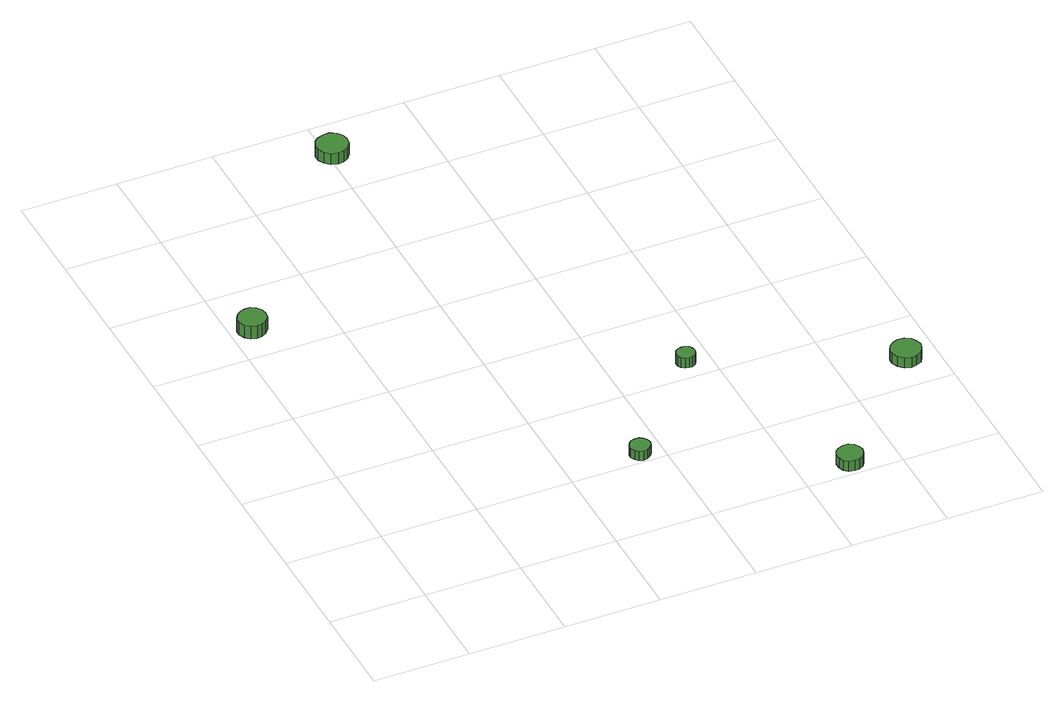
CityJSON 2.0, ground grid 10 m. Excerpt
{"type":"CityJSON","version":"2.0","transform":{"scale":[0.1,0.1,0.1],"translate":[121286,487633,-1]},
"CityObjects":{
"tree1":{"type":"SolitaryVegetationObject","attributes":{"function":"something"},"geometry":[{"type":"MultiSurface","lod":"1","boundaries":[[[0,1,2,3,4,5,6,7,8,9,10,11,12,13,14]],[[15,16,17,18,19,20,21,22,23,24,25,26,27,28,29]],[[0,29,28,1]],[[1,28,27,2]],[[2,27,26,3]],[[3,26,25,4]],[[4,25,24,5]],[[5,24,23,6]],[[6,23,22,7]],[[7,22,21,8]],[[8,21,20,9]],[[9,20,19,10]],[[10,19,18,11]],[[11,18,17,12]],[[12,17,16,13]],[[13,16,15,14]],[[14,15,29,0]]]}]},
"tree2":{"type":"SolitaryVegetationObject","attributes":{"function":"something"},"geometry":[{"type":"MultiSurface","lod":"1","boundaries":[[[30,31,32,33,34,35,36,37,38,39,40,41,42,43,44]],[[45,46,47,48,49,50,51,52,53,54,55,56,57,58,59]],[[30,59,58,31]],[[31,58,57,32]],[[32,57,56,33]],[[33,56,55,34]],[[34,55,54,35]],[[35,54,53,36]],[[36,53,52,37]],[[37,52,51,38]],[[38,51,50,39]],[[39,50,49,40]],[[40,49,48,41]],[[41,48,47,42]],[[42,47,46,43]],[[43,46,45,44]],[[44,45,59,30]]]}]},
"tree3":{"type":"SolitaryVegetationObject","attributes":{"function":"something"},"geometry":[{"type":"MultiSurface","lod":"1","boundaries":[[[60,61,62,63,64,65,66,67,68,69,70,71,72,73,74]],[[75,76,77,78,79,80,81,82,83,84,85,86,87,88,89]],[[60,89,88,61]],[[61,88,87,62]],[[62,87,86,63]],[[63,86,85,64]],[[64,85,84,65]],[[65,84,83,66]],[[66,83,82,67]],[[67,82,81,68]],[[68,81,80,69]],[[69,80,79,70]],[[70,79,78,71]],[[71,78,77,72]],[[72,77,76,73]],[[73,76,75,74]],[[74,75,89,60]]]}]},
"tree4":{"type":"SolitaryVegetationObject","attributes":{"function":"something"},"geometry":[{"type":"MultiSurface","lod":"1","boundaries":[[[90,91,92,93,94,95,96,97,98,99,100,101,102,103,104]],[[105,106,107,108,109,110,111,112,113,114,115,116,117,118,119]],[[90,119,118,91]],[[91,118,117,92]],[[92,117,116,93]],[[93,116,115,94]],[[94,115,114,95]],[[95,114,113,96]],[[96,113,112,97]],[[97,112,111,98]],[[98,111,110,99]],[[99,110,109,100]],[[100,109,108,101]],[[101,108,107,102]],[[102,107,106,103]],[[103,106,105,104]],[[104,105,119,90]]]}]},
"tree5":{"type":"SolitaryVegetationObject","attributes":{"function":"something"},"geometry":[{"type":"MultiSurface","lod":"1","boundaries":[[[120,121,122,123,124,125,126,127,128,129,130,131,132,133,134]],[[135,136,137,138,139,140,141,142,143,144,145,146,147,148,149]],[[120,149,148,121]],[[121,148,147,122]],[[122,147,146,123]],[[123,146,145,124]],[[124,145,144,125]],[[125,144,143,126]],[[126,143,142,127]],[[127,142,141,128]],[[128,141,140,129]],[[129,140,139,130]],[[130,139,138,131]],[[131,138,137,132]],[[132,137,136,133]],[[133,136,135,134]],[[134,135,149,120]]]}]},
"tree6":{"type":"SolitaryVegetationObject","attributes":{"function":"something"},"geometry":[{"type":"MultiSurface","lod":"1","boundaries":[[[150,151,152,153,154,155,156,157,158,159,160,161,162,163,164]],[[165,166,167,168,169,170,171,172,173,174,175,176,177,178,179]],[[150,179,178,151]],[[151,178,177,152]],[[152,177,176,153]],[[153,176,175,154]],[[154,175,174,155]],[[155,174,173,156]],[[156,173,172,157]],[[157,172,171,158]],[[158,171,170,159]],[[159,170,169,160]],[[160,169,168,161]],[[161,168,167,162]],[[162,167,166,163]],[[163,166,165,164]],[[164,165,179,150]]]}]},
"tree7":{"type":"SolitaryVegetationObject","attributes":{"function":"something"}}
},
"vertices":[
[37,442,21],[36,448,21],[32,453,21],[27,456,21],[21,456,21],[15,454,21],[11,450,21],[8,445,21],[8,439,21],[11,433,21],[15,429,21],[21,427,21],[27,428,21],[32,431,21],[36,436,21],[36,436,6],[32,431,6],[27,428,6],[21,427,6],[15,429,6],[11,433,6],[8,439,6],[8,445,6],[11,450,6],[15,454,6],[21,456,6],[27,456,6],[32,453,6],[36,448,6],[37,442,6],
[287,112,18],[286,116,18],[283,120,18],[280,122,18],[275,122,18],[271,121,18],[268,118,18],[266,114,18],[266,110,18],[268,106,18],[271,103,18],[275,101,18],[280,102,18],[283,104,18],[286,107,18],[286,107,7],[283,104,7],[280,102,7],[275,101,7],[271,103,7],[268,106,7],[266,110,7],[266,114,7],[268,118,7],[271,121,7],[275,122,7],[280,122,7],[283,120,7],[286,116,7],[287,112,7],
[221,656,19],[220,663,19],[216,668,19],[210,672,19],[204,672,19],[197,670,19],[192,666,19],[189,660,19],[189,653,19],[192,647,19],[197,642,19],[204,640,19],[210,641,19],[216,644,19],[220,650,19],[220,650,6],[216,644,6],[210,641,6],[204,640,6],[197,642,6],[192,647,6],[189,653,6],[189,660,6],[192,666,6],[197,670,6],[204,672,6],[210,672,6],[216,668,6],[220,663,6],[221,656,6],
[384,221,20],[383,225,20],[381,228,20],[377,230,20],[374,230,20],[370,229,20],[367,227,20],[365,223,20],[365,219,20],[367,216,20],[370,213,20],[374,212,20],[377,212,20],[381,214,20],[383,217,20],[383,217,8],[381,214,8],[377,212,8],[374,212,8],[370,213,8],[367,216,8],[365,219,8],[365,223,8],[367,227,8],[370,229,8],[374,230,8],[377,230,8],[381,228,8],[383,225,8],[384,221,8],
[465,16,19],[464,21,19],[461,26,19],[456,29,19],[451,29,19],[445,27,19],[441,24,19],[439,19,19],[439,13,19],[441,8,19],[445,4,19],[451,3,19],[456,3,19],[461,6,19],[464,11,19],[464,11,7],[461,6,7],[456,3,7],[451,3,7],[445,4,7],[441,8,7],[439,13,7],[439,19,7],[441,24,7],[445,27,7],[451,29,7],[456,29,7],[461,26,7],[464,21,7],[465,16,7],
[583,140,20],[581,146,20],[578,151,20],[572,154,20],[566,155,20],[560,153,20],[555,149,20],[552,143,20],[552,137,20],[555,131,20],[560,126,20],[566,124,20],[572,125,20],[578,128,20],[581,134,20],[581,134,8],[578,128,8],[572,125,8],[566,124,8],[560,126,8],[555,131,8],[552,137,8],[552,143,8],[555,149,8],[560,153,8],[566,155,8],[572,154,8],[578,151,8],[581,146,8],[583,140,8]
]}
